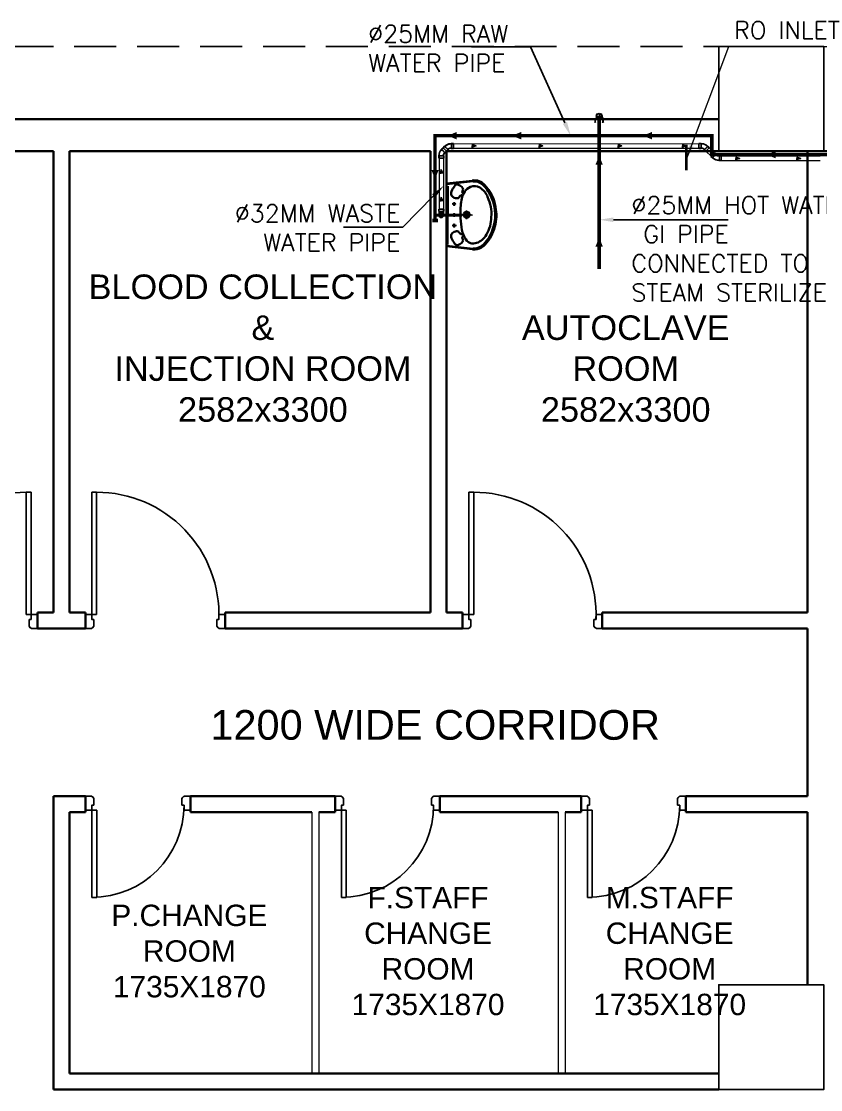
# Model space of a CAD drawing. Extents: x 3505867 to 3988380, y -625948 to -590408.
# Drawn here: x 3814609 to 3820326, y -603238 to -595594 of the extents above; entities that cross this region are included whole.
import ezdxf
from ezdxf import colors
from ezdxf.entities.mleader import LeaderData, LeaderLine
from ezdxf.enums import TextEntityAlignment as Align
from ezdxf.math import Vec2, Vec3

# ---------------------------------------------------------------- set-up
doc = ezdxf.new("R2010")
doc.units = 0
doc.header["$LTSCALE"] = 6
doc.header["$MEASUREMENT"] = 0
doc.linetypes.add('CENTER2', pattern=[1.125, 0.75, -0.125, 0.125, -0.125])
doc.linetypes.add('HIDDEN', pattern=[0.375, 0.25, -0.125])
doc.layers.get('0').update_dxf_attribs({"linetype": 'CONTINUOUS'})
for name, color, linetype in [('Chajja', 7, 'CONTINUOUS'), ('COL', 5, 'CONTINUOUS'), ('DIM', 7, 'CONTINUOUS'), ('DOOR', 44, 'CONTINUOUS'), ('phe-text', 1, 'CONTINUOUS'), ('PL- WASTE PIPE', 6, 'CONTINUOUS'), ('PL-HOT WATER PIPE', 10, 'CONTINUOUS'), ('PL-RA WATER SUPPLY PIPE', 100, 'CONTINUOUS'), ('PL-SOIL PIPE', 1, 'CONTINUOUS')]:
    doc.layers.add(name, color=color, linetype=linetype)
for name, color, linetype, lineweight in [('P-Wall', 36, 'CONTINUOUS', 35), ('PHE-SP', 1, 'CONTINUOUS', 0), ('PL-CLAMP', 211, 'CONTINUOUS', 13), ('PL-SOFT  WATER SUPPLY PIPE', 162, 'CONTINUOUS', 9), ('PL-WATER PIPE CLAMP', 6, 'CONTINUOUS', 9), ('PL-WATER PIPING', 1, 'CONTINUOUS', 9), ('WALL', 10, 'CONTINUOUS', 35)]:
    doc.layers.add(name, color=color, linetype=linetype, lineweight=lineweight)
doc.styles.add('ARIAL', font='')
doc.styles.add('ROMANS', font='romans.shx')
doc.styles.get("Standard").update_dxf_attribs({"font": 'SIMPLEX'})
doc.styles.get('ARIAL').set_extended_font_data('Arial')
doc.dimstyles.new('AEPL1', dxfattribs={"dimtxt": 100, "dimasz": 25, "dimexe": 1.25, "dimexo": 50, "dimtad": 0, "dimdec": 0, "dimtxsty": 'ROMANS', "dimcen": 2.5, "dimclrd": 250, "dimclre": 250, "dimadec": 0, "dimazin": 0, "dimtfac": 1, "dimtdec": 0, "dimtmove": 0, "dimatfit": 3, "dimfxl": 1, "dimlwd": 0, "dimlwe": 0, "dimarcsym": 0})

# ---------------------------------------------------------------- blocks, each defined once
blk = doc.blocks.new('A$C19B8274B')
at = {"layer": 'DOOR'}
for p, q in [((-45, 925), (-80, 925)), ((-80, 50), (-80, 925)), ((-45, 50), (-45, 925)), ((-45, 50), (-80, 50)), ((-955, -50), (-955, -47.5)), ((-940, -35), (-942.5, -35)), ((-60, -35), (-57.5, -35)), ((-45, -50), (-45, -47.5))]:
    blk.add_line(p, q, dxfattribs=at)
for points in [[(-940, 15), (-955, 15), (-955, 50), (-1000, 50), (-1000, -50), (-955, -50)], [(-940, -35), (-940, 15)], [(-60, 15), (-45, 15), (-45, 50), (0, 50), (0, -50), (-45, -50)], [(-60, -35), (-60, 15)]]:
    blk.add_lwpolyline(points, dxfattribs=at)
at = {"layer": 'DOOR', "color": 145}
blk.add_arc((-80, 50), 875, 90, 182.29244, dxfattribs=at)
at = {"layer": 'DOOR'}
for centre, start, end in [((-955, -35), 270, 0), ((-45, -35), 180, 270)]:
    blk.add_arc(centre, 12.5, start, end, dxfattribs=at)
blk = doc.blocks.new('750')
at = {"layer": 'DOOR'}
for p, q in [((-50, 705), (-47.5, 705)), ((-35, 690), (-35, 692.5)), ((50, 45), (50, 80)), ((50, 80), (675, 80)), ((675, 45), (675, 80)), ((-50, 45), (-47.5, 45)), ((-35, 60), (-35, 57.5)), ((50, 45), (675, 45))]:
    blk.add_line(p, q, dxfattribs=at)
for points in [[(15, 690), (15, 705), (50, 705), (50, 750), (-50, 750), (-50, 705)], [(-35, 690), (15, 690)], [(15, 60), (15, 45), (50, 45), (50, 0), (-50, 0), (-50, 45)], [(-35, 60), (15, 60)]]:
    blk.add_lwpolyline(points, dxfattribs=at)
for centre, start, end in [((-35, 705), 180, 270), ((-35, 45), 90, 180)]:
    blk.add_arc(centre, 12.5, start, end, dxfattribs=at)
at = {"layer": 'DOOR', "color": 145}
blk.add_arc((15, 45), 660, 0, 90, dxfattribs=at)
blk = doc.blocks.new('u46')
at = {"color": 8, "lineweight": 25}
for p, q in [((-10.2, 228.4), (174.5, 249.1)), ((-10.2, 220.4), (181.2, 241.9)), ((-0.6, -208.9), (0.6, 208.9)), ((56.5, 80.8), (29.2, 80.8)), ((44.2, 92.9), (44.2, 66.7)), ((61.7, 1.6), (29.2, 1.6)), ((44.2, 13.7), (44.2, -12.6)), ((163.2, 3), (101.8, 3)), ((133.1, -27.2), (133.1, 33.1)), ((61.7, -73.2), (29.2, -73.2)), ((44.2, -61.1), (44.2, -87.4)), ((-10.2, -216.1), (181.2, -237.6)), ((-10.2, -224.1), (174.5, -244.8))]:
    blk.add_line(p, q, dxfattribs=at)
at = {"color": 8, "extrusion": (0, 0, -1)}
for centre, major_axis, start_param, end_param in [((187.7, 150.5), (0, 99.5), -0.132539, 0.848731), ((185.8, 147.6), (0.1, 94.4), -0.049658, 0.838116), ((56, 154.5), (0, 34), 4.33982, 5.202657), ((144.8, 128.2), (1.1, 126.1), -1.238036, -0.892193), ((65.8, 198.9), (0, 20.7), -1.101507, 0.481509), ((57.5, 163.3), (-0.3, 56.9), 0.324902, 0.965135), ((208, 103.4), (0, 109.8), -1.431017, -0.436146), ((110.3, 167.2), (-6.08, 6.08), 4.867594, 6.265028), ((110.5, 165), (5.47, 5.47), 2.097053, 3.541809), ((90.3, 184.5), (0, 17.9), 0.880684, 2.260744), ((189.6, 137.7), (0, 70.9), -0.405199, 0.56573), ((153.9, 79), (-0.2, 139.7), 0.557563, 1.193786), ((57.3, 20.1), (0, 275.4), 0.806541, 1.180915), ((49.5, 13.5), (-0.1, 293.9), 0.809856, 1.41441), ((64.6, 170.4), (0.3, 49.2), 3.359735, 4.09512), ((44.2, 80.8), (0.02, 6.43), 3.139035, 9.42222), ((62.5, 153), (0, 31.9), 2.620328, 3.422401), ((104.1, 117.8), (-0.2, 26.8), -1.278641, -0.487266), ((96.3, 135.9), (0, 7.39), -0.727724, 1.373337), ((387.1, 47.9), (-0.3, 296.4), -1.495794, -1.328336), ((13.1, 6.8), (0, 297.5), 1.141495, 1.637774), ((35, 2.5), (0, 302.7), 1.155365, 1.952189), ((44.2, 1.6), (0.08, 6.43), 3.12883, 9.412015), ((820.2, -1), (0.1, 732.1), -1.56667, -1.474079), ((888.1, 36.7), (0.8, 800.7), 4.558159, 4.668067), ((133.1, 3), (0, 21.6), 3.141254, 9.424439), ((133.1, 3), (-0.1, 15.5), 3.145308, 9.428493), ((133.1, 3), (0, 10.9), 3.142047372431534, 9.42523267961112), ((72.5, -1.7), (-0.1, 274.2), 1.346594, 1.865175), ((44.2, -73.2), (0.02, 6.43), 3.139035, 9.42222), ((62.5, -10.9), (0, 247.5), 1.579809, 2.112792), ((56, -148.1), (0, 34), 4.222121, 5.084958), ((64.6, -163.9), (0.1, 49.2), -0.960797, -0.225412), ((62.5, -146.6), (-0.1, 31.9), -0.276767, 0.525307), ((104.1, -111.4), (0.2, 26.8), 3.628858, 4.420234), ((96.6, -128.2), (-0.03, 8.55), 1.455188, 3.796569), ((263.1, -73.7), (0.1, 166.8), 4.181112, 4.641559), ((111.3, -159.3), (6.17, 6.17), 4.354779, 6.027124), ((163.1, -79.8), (0.2, 126), 2.054055, 2.802751), ((56.1, -13.3), (0.2, 287), 1.808981, 2.322804), ((124.5, -51.6), (-0.2, 200.3), 1.868215, 2.281789), ((144.8, -121.8), (-0.3, 126.1), 4.027191, 4.373034), ((65.8, -192.5), (0, 20.7), 2.661884, 4.2449), ((57.5, -156.9), (0.3, 56.9), 2.176458, 2.816691), ((110.3, -160.8), (-6.08, 6.08), 4.730546, 6.12798), ((90.3, -178.1), (0, 17.9), 0.880848, 2.260908), ((192.6, -126.1), (0, 80.1), 3.554495, 4.299548), ((181.2, -107), (0, 94.7), 2.890537, 3.362984), ((188.2, -159.7), (0, 78.1), 2.562376, 3.231693), ((187.2, -138.1), (-0.1, 106), 2.310552, 2.942572), ((171.7, -117.2), (-0.1, 123.1), 2.127435, 2.640092), ((184.7, -162.2), (-0.1, 83.2), 2.850118, 3.264751)]:
    blk.add_ellipse(centre, major_axis=major_axis, ratio=1, start_param=start_param, end_param=end_param, dxfattribs=at)
blk = doc.blocks.new('CIVIL IVF')
at = {"layer": 'Chajja', "color": 8, "linetype": 'HIDDEN', "ltscale": 200}
blk.add_line((-22265, 18165.2), (-16305, 18165.2), dxfattribs=at)
at = {"layer": 'COL', "color": 8}
for points in [[(-16305, 17415.2), (-15555, 17415.2), (-15555, 18165.2), (-16305, 18165.2)], [(-16305, 10700.2), (-16305, 11450.2), (-15555, 11450.2), (-15555, 10700.2)]]:
    blk.add_lwpolyline(points, close=True, dxfattribs=at)
at = {"layer": 'P-Wall', "color": 8, "lineweight": 0}
for p, q in [((-19215, 12685.2), (-19215, 10815.2)), ((-19165, 12685.2), (-19165, 10815.2)), ((-17455, 12685.2), (-17455, 10815.2)), ((-17405, 12685.2), (-17405, 10815.2))]:
    blk.add_line(p, q, dxfattribs=at)
at = {"layer": 'WALL', "color": 8, "linetype": 'ByBlock'}
for p, q in [((-16305, 17645.2), (-22265, 17645.2)), ((-21065, 17415.2), (-23430, 17415.2)), ((-21065, 14115.2), (-21065, 17415.2)), ((-20950, 14115.2), (-20950, 17415.2)), ((-18367.5, 17415.2), (-20950, 17415.2)), ((-18367.5, 14115.2), (-18367.5, 17415.2)), ((-16305, 17415.2), (-18252.5, 17415.2)), ((-18252.5, 14115.2), (-18252.5, 17415.2)), ((-15670, 15800.2), (-15670, 17415.2)), ((-15670, 14115.2), (-15670, 15800.2)), ((-21065, 14115.2), (-21179.1, 14115.2)), ((-21179.1, 14115.2), (-21179.1, 14000.2)), ((-21065, 14115.2), (-21179.1, 14115.2)), ((-20835.9, 14115.2), (-20950, 14115.2)), ((-20835.9, 14115.2), (-20835.9, 14000.2)), ((-18367.5, 14115.2), (-19835.9, 14115.2)), ((-19835.9, 14115.2), (-19835.9, 14000.2)), ((-18138.4, 14115.2), (-18252.5, 14115.2)), ((-18138.4, 14115.2), (-18138.4, 14000.2)), ((-15670, 14115.2), (-17138.4, 14115.2)), ((-17138.4, 14115.2), (-17138.4, 14000.2)), ((-20835.9, 14000.2), (-21179.1, 14000.2)), ((-18138.4, 14000.2), (-19835.9, 14000.2)), ((-15670, 14000.2), (-17138.4, 14000.2)), ((-15670, 12800.2), (-15670, 14000.2)), ((-21065, 10700.2), (-21065, 12800.2)), ((-20835, 12800.2), (-21065, 12800.2)), ((-20835, 12685.2), (-20835, 12800.2)), ((-19050, 12800.2), (-20085, 12800.2)), ((-20085, 12685.2), (-20085, 12800.2)), ((-19050, 12685.2), (-19050, 12800.2)), ((-17290, 12800.2), (-18300, 12800.2)), ((-18300, 12685.2), (-18300, 12800.2)), ((-17290, 12685.2), (-17290, 12800.2)), ((-15670, 12800.2), (-16540, 12800.2)), ((-16540, 12685.2), (-16540, 12800.2)), ((-20950, 10815.2), (-20950, 12685.2)), ((-20835, 12685.2), (-20950, 12685.2)), ((-19215, 12685.2), (-20085, 12685.2)), ((-19050, 12685.2), (-19165, 12685.2)), ((-17455, 12685.2), (-18300, 12685.2)), ((-17290, 12685.2), (-17405, 12685.2)), ((-15670, 12685.2), (-16540, 12685.2)), ((-15670, 11450.2), (-15670, 12685.2)), ((-20950, 10815.2), (-16305, 10815.2)), ((-21065, 10700.2), (-16305, 10700.2))]:
    blk.add_line(p, q, dxfattribs=at)
at = {"layer": 'WALL', "color": 8, "lineweight": 0}
blk.add_line((-15670, 15800.2), (-15670, 15800.2), dxfattribs=at)
at = {"layer": 'WALL', "color": 8, "linetype": 'ByBlock'}
blk.add_lwpolyline([(-16817.6, 17415.2), (-13102.8, 17415.2)], dxfattribs=at)
at = {"layer": 'DOOR', "color": 8, "linetype": 'Continuous'}
blk.add_blockref('A$C19B8274B', (-21179.1, 14050.2), dxfattribs=at)
at = {"layer": 'DOOR', "color": 8, "linetype": 'Continuous', "xscale": -1}
for p in [(-20835.9, 14050.2), (-18138.4, 14050.2)]:
    blk.add_blockref('A$C19B8274B', p, dxfattribs=at)
at = {"layer": 'DOOR', "color": 8, "rotation": 270}
for p in [(-20835, 12750.2), (-19050, 12750.2), (-17290, 12750.2)]:
    blk.add_blockref('750', p, dxfattribs=at)
at = {"layer": 'WALL', "color": 8, "linetype": 'ByBlock'}
blk.add_blockref('u46', (-18242.3, 16957), dxfattribs=at)
at = {"layer": 'DIM', "color": 8, "style": 'ARIAL'}
blk.add_text('1200 WIDE CORRIDOR', height=212.5, dxfattribs=at).set_placement((-18334, 13140), align=Align.BOTTOM_CENTER)
at = {"layer": 'DIM', "color": 8, "attachment_point": 5, "style": 'ARIAL'}
for s, insert, char_height, width in [('BLOOD COLLECTION \\P&\\PINJECTION ROOM\\P2582x3300', (-19566, 16004.8), 175.567, 2637.717), ('\\PAUTOCLAVE\\PROOM\\P2582x3300', (-16970.9, 16004.8), 175.57, 1589.812), ('F.STAFF\\PCHANGE\\PROOM\\P1735X1870', (-18384.9, 11691), 153, 1198.956), ('M.STAFF\\PCHANGE\\PROOM\\P1735X1870', (-16656.7, 11691), 153, 1198.956), ('P.CHANGE\\PROOM\\P1735X1870', (-20092.3, 11691), 153, 1198.956)]:
    blk.add_mtext(s, dxfattribs=dict(at, insert=insert, char_height=char_height, width=width))
blk = doc.blocks.new('100 ELBOW')
at = {"color": 0, "linetype": 'Continuous'}
for p, q in [((-77, 1), (-86, -8)), ((72, 61), (67, 55)), ((72, 61), (124, 61)), ((124, 61), (124, -61)), ((-94, -8), (-131, -44)), ((-131, -44), (-44, -131)), ((-94, -8), (-86, -8)), ((-8, -94), (-44, -131)), ((0, -78), (-8, -86)), ((-8, -94), (-8, -86)), ((72, -61), (66, -55)), ((72, -61), (124, -61))]:
    blk.add_line(p, q, dxfattribs=at)
at = {"color": 8, "linetype": 'Continuous', "lineweight": 0, "ltscale": 0.005}
for p, q in [((75, 55), (69, 49)), ((69, -49), (69, 49)), ((75, -55), (75, 55)), ((75, 55), (124, 55)), ((-92, -14), (-126, -49)), ((-92, -14), (-14, -92)), ((-92, -14), (-83, -14)), ((-83, -14), (-14, -83)), ((-14, -92), (-49, -126)), ((-4, -74), (-14, -83)), ((-14, -92), (-14, -83)), ((75, -55), (69, -49)), ((75, -55), (124, -55))]:
    blk.add_line(p, q, dxfattribs=at)
at = {"color": 8, "linetype": 'Continuous', "ltscale": 0.005}
blk.add_line((-72, -3), (-73, -4), dxfattribs=at)
at = {"color": 8, "linetype": 'Continuous', "lineweight": 0, "ltscale": 0.005}
for centre, radius, start, end in [((62, -148), 198, 87.8618, 137.18), ((61, -147), 98.2, 85.3383, 131.766)]:
    blk.add_arc(centre, radius, start, end, dxfattribs=at)
at = {"color": 0, "linetype": 'Continuous'}
for centre, radius, start, end in [((62, -148), 204, 88.5977, 133.0508), ((61, -147), 92.3, 86.6643, 131.6643)]:
    blk.add_arc(centre, radius, start, end, dxfattribs=at)
blk = doc.blocks.new('WATER PIPE CLAMP')
at = {"layer": 'PL-CLAMP'}
for p, q in [((-61, 87), (-63, 86)), ((-63, 86), (-54, 78)), ((-52, 78), (-61, 87)), ((-54, 78), (-54, 28)), ((-54, 41), (53, 41)), ((-54, 33), (53, 33)), ((-53, 27), (-52, 27)), ((-43, 87), (-52, 78)), ((-51, 78), (-42, 86)), ((-51, 28), (-51, 78)), ((-44, 41), (-44, 45)), ((-42, 86), (-43, 87)), ((-42, 46), (-28, 46)), ((-38, 1), (-38, 51)), ((-34, 52), (-36, 52)), ((-32, 1), (-32, 51)), ((-26, 41), (-26, 45)), ((26, 41), (26, 45)), ((28, 46), (42, 46)), ((32, 1), (32, 51)), ((36, 52), (34, 52)), ((38, 1), (38, 51)), ((42, 87), (41, 86)), ((41, 86), (50, 78)), ((51, 78), (42, 87)), ((44, 41), (44, 45)), ((50, 78), (50, 28)), ((50, 27), (52, 27)), ((60, 87), (51, 78)), ((53, 78), (61, 86)), ((53, 28), (53, 78)), ((61, 86), (60, 87))]:
    blk.add_line(p, q, dxfattribs=at)
for centre, radius, start, end in [((-53, 28), 0.784, 180.024, 270.024), ((-52, 28), 0.784, 270.024, 0.024), ((-42, 45), 1.57, 90.025, 180.025), ((-36, 51), 1.57, 90.025, 180.025), ((0, 1), 37.8, 180.025, 0.025), ((-34, 51), 1.57, 0.025, 90.025), ((-28, 45), 1.57, 0.025, 90.025), ((28, 45), 1.57, 90.025, 180.025), ((34, 51), 1.57, 90.025, 180.025), ((36, 51), 1.57, 0.025, 90.025), ((42, 45), 1.57, 0.025, 90.025), ((50, 28), 0.784, 180.024, 270.024), ((52, 28), 0.784, 270.024, 0.024)]:
    blk.add_arc(centre, radius, start, end, dxfattribs=at)
blk = doc.blocks.new('1234WE12')
at = {"layer": 'PL-SOFT  WATER SUPPLY PIPE', "color": 8, "linetype": 'CENTER2', "lineweight": 0}
for p, q in [((4.4, 0), (-4.4, 0)), ((0, 4.4), (0, -4.3))]:
    blk.add_line(p, q, dxfattribs=at)
at = {"layer": 'PL-SOFT  WATER SUPPLY PIPE', "color": 3, "linetype": 'Continuous'}
blk.add_circle((0, 0), 17.5, dxfattribs=at)
at = {"layer": 'PL-SOFT  WATER SUPPLY PIPE', "color": 8, "linetype": 'Continuous', "lineweight": 0, "ltscale": 0.005}
blk.add_circle((0, 0), 16, dxfattribs=at)
at = {"layer": 'PL-SOFT  WATER SUPPLY PIPE', "color": 8, "linetype": 'Continuous', "lineweight": 0}
for centre, start, end in [((-8, 0), 180.13833, 0.13833), ((8, 0), 0.13833, 180.13833)]:
    blk.add_arc(centre, 8, start, end, dxfattribs=at)
blk = doc.blocks.new('A$C0B1B3CFA')
at = {"layer": 'PHE-SP'}
h = blk.add_hatch(color=7, dxfattribs=at)
h.dxf.hatch_style = 1
h.paths.add_polyline_path([(-0.049, 0.023), (-0.049, 0), (0.012, 0)])
at = {"layer": 'PHE-SP', "color": 7}
for points in [[(-0.049, 0), (0.012, 0), (-0.049, 0.023), (-0.049, 0)], [(-0.049, 0), (0.012, 0), (-0.049, -0.023), (-0.049, 0)]]:
    blk.add_lwpolyline(points, dxfattribs=at)
blk = doc.blocks.new('Z$W@#3BD47561')
at = {"layer": 'PHE-SP', "xscale": 49.00933755098914, "yscale": 49.00933755098914, "zscale": 49.00933755098914, "rotation": 270}
blk.add_blockref('A$C0B1B3CFA', (0, 0), dxfattribs=at)
blk = doc.blocks.new('Z$W@#4AA511D8')
at = {"layer": 'phe-text', "linetype": 'ByBlock', "lineweight": -2, "ltscale": 0.5, "xscale": 0.0244727334018079, "yscale": 0.0244727334018079, "zscale": 0.0244727334018079, "rotation": 270}
blk.add_blockref('Z$W@#3BD47561', (0.015, 0), dxfattribs=at)
blk = doc.blocks.new('RISER UP 100')
at = {"color": 0, "linetype": 'Continuous'}
for p, q in [((-149, -60), (-149, 60)), ((-99, 60), (-149, 60)), ((-99, 60), (-94, 55)), ((-94, 55), (-24, 55)), ((-99, -60), (-149, -60)), ((-99, -60), (-94, -55)), ((-94, -55), (-24, -55))]:
    blk.add_line(p, q, dxfattribs=at)
at = {"color": 8, "linetype": 'Continuous', "lineweight": 0, "ltscale": 0.005}
for p, q in [((-99, 55), (-149, 55)), ((-99, -55), (-99, 55)), ((-99, 55), (-94, 50)), ((-94, -50), (-94, 50)), ((-94, 50), (-33, 50)), ((-99, -55), (-149, -55)), ((-99, -55), (-94, -50)), ((-94, -50), (-33, -50))]:
    blk.add_line(p, q, dxfattribs=at)
at = {"color": 8, "linetype": 'CENTER2', "lineweight": 0}
for p, q in [((-15, 0), (15, 0)), ((0, 15), (0, -15))]:
    blk.add_line(p, q, dxfattribs=at)
at = {"color": 0, "linetype": 'Continuous'}
blk.add_circle((0, 0), 60, dxfattribs=at)
at = {"color": 8, "linetype": 'Continuous', "lineweight": 0, "ltscale": 0.005}
blk.add_circle((0, 0), 55, dxfattribs=at)
at = {"color": 8, "linetype": 'Continuous', "lineweight": 0}
for centre, start, end in [((0, 28), 90, 270), ((0, -28), 270, 90)]:
    blk.add_arc(centre, 27.5, start, end, dxfattribs=at)
blk = doc.blocks.new('aa')
at = {"layer": 'PL- WASTE PIPE', "color": 4, "ltscale": 5}
for p, q in [((-2.73, 0.11), (-2.56, -0.11)), ((-2.56, -0.11), (-2.35, 0.11)), ((-2.35, 0.11), (-2.18, -0.11)), ((-2.18, -0.11), (-1.97, 0.11)), ((-1.97, 0.11), (-1.81, -0.11)), ((-1.81, -0.11), (-1.6, 0.11)), ((-1.6, 0.11), (-1.43, -0.11)), ((-1.43, -0.11), (-1.22, 0.11)), ((-1.22, 0.11), (-1.05, -0.11)), ((-1.05, -0.11), (-0.84, 0.11)), ((-0.84, 0.11), (-0.67, -0.11)), ((-0.67, -0.11), (-0.46, 0.11)), ((-0.46, 0.11), (-0.29, -0.11)), ((-0.29, -0.11), (-0.08, 0.11)), ((-0.08, 0.11), (0.08, -0.11)), ((0.08, -0.11), (0.29, 0.11)), ((0.29, 0.11), (0.46, -0.11)), ((0.46, -0.11), (0.67, 0.11)), ((0.67, 0.11), (0.84, -0.11)), ((0.84, -0.11), (1.05, 0.11)), ((1.05, 0.11), (1.22, -0.11)), ((1.22, -0.11), (1.43, 0.11)), ((1.43, 0.11), (1.6, -0.11)), ((1.6, -0.11), (1.81, 0.11)), ((1.81, 0.11), (1.97, -0.11)), ((1.97, -0.11), (2.18, 0.11)), ((2.18, 0.11), (2.35, -0.11)), ((2.35, -0.11), (2.56, 0.11)), ((2.56, 0.11), (2.73, -0.11)), ((2.73, -0.11), (2.94, 0.11)), ((2.94, 0.11), (3.11, -0.11)), ((3.11, -0.11), (3.32, 0.11)), ((3.32, 0.11), (3.49, -0.11)), ((3.49, -0.11), (3.7, 0.11))]:
    blk.add_line(p, q, dxfattribs=at)

msp = doc.modelspace()

# ---------------------------------------------------------------- linework, layer by layer
at = {"layer": 'PL- WASTE PIPE', "color": 4, "linetype": 'ByBlock', "lineweight": 0, "ltscale": 5}
for p, q in [((3817698.7, -596469.4), (3819455.6, -596469.6)), ((3817698.8, -596501.4), (3819455.5, -596501.6)), ((3819505.6, -596522.5), (3819541.9, -596559.3)), ((3819528.3, -596499.9), (3819564.8, -596536.5)), ((3817596.1, -596572.5), (3817596.1, -596938.2)), ((3817628.1, -596572.5), (3817628.1, -596938.2)), ((3819615, -596557.1), (3820321.5, -596557.1)), ((3819615.1, -596589.1), (3820321.6, -596589.1))]:
    msp.add_line(p, q, dxfattribs=at)
at = {"layer": 'PL-HOT WATER PIPE', "color": 11, "true_color": 0xf75178, "const_width": 25}
msp.add_lwpolyline([(3818741.5, -596272.2), (3818741.5, -597366.1)], dxfattribs=at)
at = {"layer": 'PL-SOFT  WATER SUPPLY PIPE', "color": 3}
msp.add_lwpolyline([(3822848.2, -596412.4, 25, 25, 0), (3820397.5, -596412.4, 25, 25, 0), (3820397.5, -596548.2, 25, 25, 0), (3819547.5, -596548.2, 25, 25, 0), (3819547.5, -596412.4, 25, 25, 0), (3817567.6, -596412.4, 25, 25, 0), (3817567.6, -597019.1, 0, 0, 0)], format="xyseb", dxfattribs=at)
at = {"layer": 'PL-SOFT  WATER SUPPLY PIPE', "color": 5, "const_width": 20}
for points in [[(3819364.6, -596659.4), (3819364.6, -596476.9)], [(3817759.9, -596981.4), (3817577.4, -596981.4)]]:
    msp.add_lwpolyline(points, dxfattribs=at)
at = {"layer": 'PL-SOFT  WATER SUPPLY PIPE', "color": 3, "const_width": 25}
msp.add_lwpolyline([(3817547.5, -597019.1), (3817587.6, -597019.1)], dxfattribs=at)
at = {"layer": 'PL-WATER PIPING', "color": 61, "true_color": 0xd8e58c}
for points in [[(3817722.6, -596412.4, 53.3, 0, 0), (3817657.7, -596412.4, 0, 0, 0)], [(3818183.7, -596412.4, 53.3, 0, 0), (3818118.9, -596412.4, 0, 0, 0)], [(3819119.2, -596412.4, 53.3, 0, 0), (3819054.4, -596412.4, 0, 0, 0)], [(3818741.5, -596620.7, 53.3, 0, 0), (3818741.5, -596555.9, 0, 0, 0)], [(3820004.9, -596548.2, 53.3, 0, 0), (3819940.1, -596548.2, 0, 0, 0)], [(3817567.6, -596657, 53.3, 0, 0), (3817567.6, -596721.8, 0, 0, 0)], [(3818741.5, -597206.3, 53.3, 0, 0), (3818741.5, -597141.5, 0, 0, 0)]]:
    msp.add_lwpolyline(points, format="xyseb", dxfattribs=at)

# ---------------------------------------------------------------- block references
at = {"linetype": 'ByBlock'}
msp.add_blockref('CIVIL IVF', (3835902.5, -613938.4), dxfattribs=at)
at = {"layer": 'PL- WASTE PIPE', "color": 4, "linetype": 'ByBlock', "ltscale": 5}
for name, p, xscale, yscale, zscale, rotation in [('100 ELBOW', (3817662.7, -596485.6), -0.2909090903557476, 0.2909090909116874, 0.2909090906144517, 45.18405487315986), ('100 ELBOW', (3819491.6, -596485.7), 0.2909090909094503, 0.2909090909094503, 0.2909090909094503, 314.8159451268402), ('100 ELBOW', (3817612, -596536.6), -0.2909090903557477, 0.2909090909116874, 0.2909090906144517, 90.18405487315981), ('100 ELBOW', (3819579.1, -596573.2), -0.2909090909094503, 0.2909090909094503, 0.2909090909094503, 180.1840548731598), ('RISER UP 100', (3817612.1, -596981.4), 0.2909393289782401, 0.2909393289782401, 0.2909393289782401, 269.9916092639283)]:
    msp.add_blockref(name, p, dxfattribs=dict(at, xscale=xscale, yscale=yscale, zscale=zscale, rotation=rotation))
at = {"layer": 'PL- WASTE PIPE', "linetype": 'ByBlock', "xscale": -34.18592693661901, "yscale": 34.18592693661901, "zscale": 34.18592693661901, "rotation": 359.9999999999998}
msp.add_blockref('aa', (3817741, -596979.9), dxfattribs=at)
at = {"layer": 'PL-SOFT  WATER SUPPLY PIPE', "color": 2, "ltscale": 500, "rotation": 180}
msp.add_blockref('1234WE12', (3818741.5, -596272.2), dxfattribs=at)
at = {"layer": 'PL-SOIL PIPE', "color": 1, "linetype": 'Continuous', "xscale": 368.8935589147082, "yscale": 368.8935589147082, "zscale": 368.8935589147082}
for p, rotation in [((3817861.1, -596485.6), 179.9999977847701), ((3818338.9, -596485.6), 179.9999977847701), ((3818904, -596485.6), 179.9999977847701), ((3819364, -596485.6), 179.9999977847701), ((3819746.9, -596576), 179.9999977847701), ((3820183.2, -596576), 179.9999977847701), ((3817612.1, -596652.9), 270.0000000000305), ((3817612.1, -596851.3), 270.0000000000305)]:
    msp.add_blockref('Z$W@#4AA511D8', p, dxfattribs=dict(at, rotation=rotation))
at = {"layer": 'PL-WATER PIPE CLAMP', "ltscale": 5, "xscale": -0.5454630040780015, "yscale": 0.5454630040780015, "zscale": 0.5454630040780017, "rotation": 180.1633275206256}
msp.add_blockref('WATER PIPE CLAMP', (3818741.5, -596270.9), dxfattribs=at)

# ---------------------------------------------------------------- texts
at = {"layer": 'PL- WASTE PIPE', "color": 4, "linetype": 'ByBlock', "lineweight": 0, "ltscale": 5, "char_height": 125, "width": 1332.591, "style": 'ROMANS'}
for s, insert, attachment_point in [('{\\C5;RO INLET }', (3819707.2, -595594.3), 1), ('%%C32MM WASTE WATER PIPE', (3817319, -596905.1), 3)]:
    msp.add_mtext(s, dxfattribs=dict(at, insert=insert, attachment_point=attachment_point))
at = {"layer": 'PL-HOT WATER PIPE', "color": 11, "lineweight": 0, "true_color": 0xf75178, "insert": (3818972.2, -596846.5), "char_height": 125, "width": 1790.921, "attachment_point": 1, "style": 'ROMANS'}
msp.add_mtext('%%C25MM HOT WATER  GI PIPE CONNECTED TO STEAM STERILIZER', dxfattribs=at)
at = {"layer": 'PL-RA WATER SUPPLY PIPE', "lineweight": 0, "ltscale": 0.01, "insert": (3817089.9, -595621.3), "char_height": 125, "width": 1332.591, "attachment_point": 1, "style": 'ROMANS'}
msp.add_mtext('%%c25MM RAW WATER PIPE', dxfattribs=at)

# ---------------------------------------------------------------- leaders
at = {"layer": 'PL- WASTE PIPE', "color": 4, "linetype": 'ByBlock', "ltscale": 5}
msp.add_leader([(3819366.5, -596579.6), (3819668.5, -595773.2), (3820533.9, -595773.2)], dimstyle='AEPL1', override={"dimasz": 100, "dimgap": 0.625, "dimtad": 0, "dimclrd": 7}, dxfattribs=at)
at = {"layer": 'PL- WASTE PIPE', "color": 4, "linetype": 'ByBlock', "lineweight": 0, "ltscale": 5}
ml = msp.add_multileader_mtext('Standard', dxfattribs=at)
ml.set_content(' ', color=4)
ml.set_leader_properties()
ml.build(insert=Vec2(0, 0))
ml.multileader.update_dxf_attribs({"text_right_attachment_type": 6, "dogleg_length": 341.6, "arrow_head_size": 100})
ctx = ml.context
ctx.base_point, ctx.char_height, ctx.arrow_head_size, ctx.landing_gap_size, ctx.plane_origin = Vec3(3816894.7, -597006.2), 100, 100, 50, Vec3(3817989.9, -597066.2)
ctx.right_attachment, ctx.text_align_type = 6, 2
notes = []
notes.append((ctx, [(0, (1, 1, 0), (3817336.3, -597066.2), (-1, 0), 341.6, [(0, [(3817628.1, -596772.3)], 0, [])])]))
ctx.mtext.insert, ctx.mtext.alignment, ctx.mtext.flow_direction = Vec3(3816944.7, -596946.2), 3, 5
at = {"layer": 'PL-HOT WATER PIPE', "color": 11}
ml = msp.add_multileader_mtext('Standard', dxfattribs=at)
ml.set_content(' ', color=(247, 81, 120))
ml.set_leader_properties()
ml.build(insert=Vec2(0, 0))
ml.multileader.update_dxf_attribs({"text_right_attachment_type": 6, "dogleg_length": 481.5, "arrow_head_size": 100})
ctx = ml.context
ctx.base_point, ctx.char_height, ctx.arrow_head_size, ctx.landing_gap_size, ctx.plane_origin = Vec3(3819664.6, -597013.8), 100, 100, 50, Vec3(3818529.4, -597013.8)
ctx.right_attachment = 6
notes.append((ctx, [(0, (1, 1, 0), (3819183, -597013.8), (1, 0), 481.5, [(0, [(3818743.1, -597013.8)], 0, [])])]))
ctx.mtext.insert, ctx.mtext.flow_direction = Vec3(3819714.6, -596953.8), 5
at = {"layer": 'PL-RA WATER SUPPLY PIPE', "ltscale": 0.01}
ml = msp.add_multileader_mtext('Standard', dxfattribs=at)
ml.set_content(' ', color=256)
ml.set_leader_properties()
ml.build(insert=Vec2(0, 0))
ml.multileader.update_dxf_attribs({"text_right_attachment_type": 6, "dogleg_length": 341.6, "arrow_head_size": 100})
ctx = ml.context
ctx.base_point, ctx.char_height, ctx.arrow_head_size, ctx.landing_gap_size, ctx.plane_origin = Vec3(3817810, -595717.5), 100, 100, 50, Vec3(3818905.2, -595777.5)
ctx.right_attachment, ctx.text_align_type = 6, 2
notes.append((ctx, [(0, (1, 1, 0), (3818251.6, -595777.5), (-1, 0), 341.6, [(0, [(3818538, -596412.4)], 0, [])])]))
ctx.mtext.insert, ctx.mtext.alignment, ctx.mtext.flow_direction = Vec3(3817860, -595657.5), 3, 5
for ctx, leaders in notes:
    for number, flags, end, landing, length, lines in leaders:
        leader = LeaderData()
        leader.index, (leader.has_last_leader_line, leader.has_dogleg_vector, leader.attachment_direction) = number, flags
        leader.last_leader_point, leader.dogleg_vector, leader.dogleg_length = Vec3(end), Vec3(landing), length
        for number, points, colour, breaks in lines:
            line = LeaderLine()
            line.index, line.vertices, line.color, line.breaks = number, Vec3.list(points), colors.encode_raw_color(colour), breaks
            leader.lines.append(line)
        ctx.leaders.append(leader)

doc.saveas('drawing.dxf')
